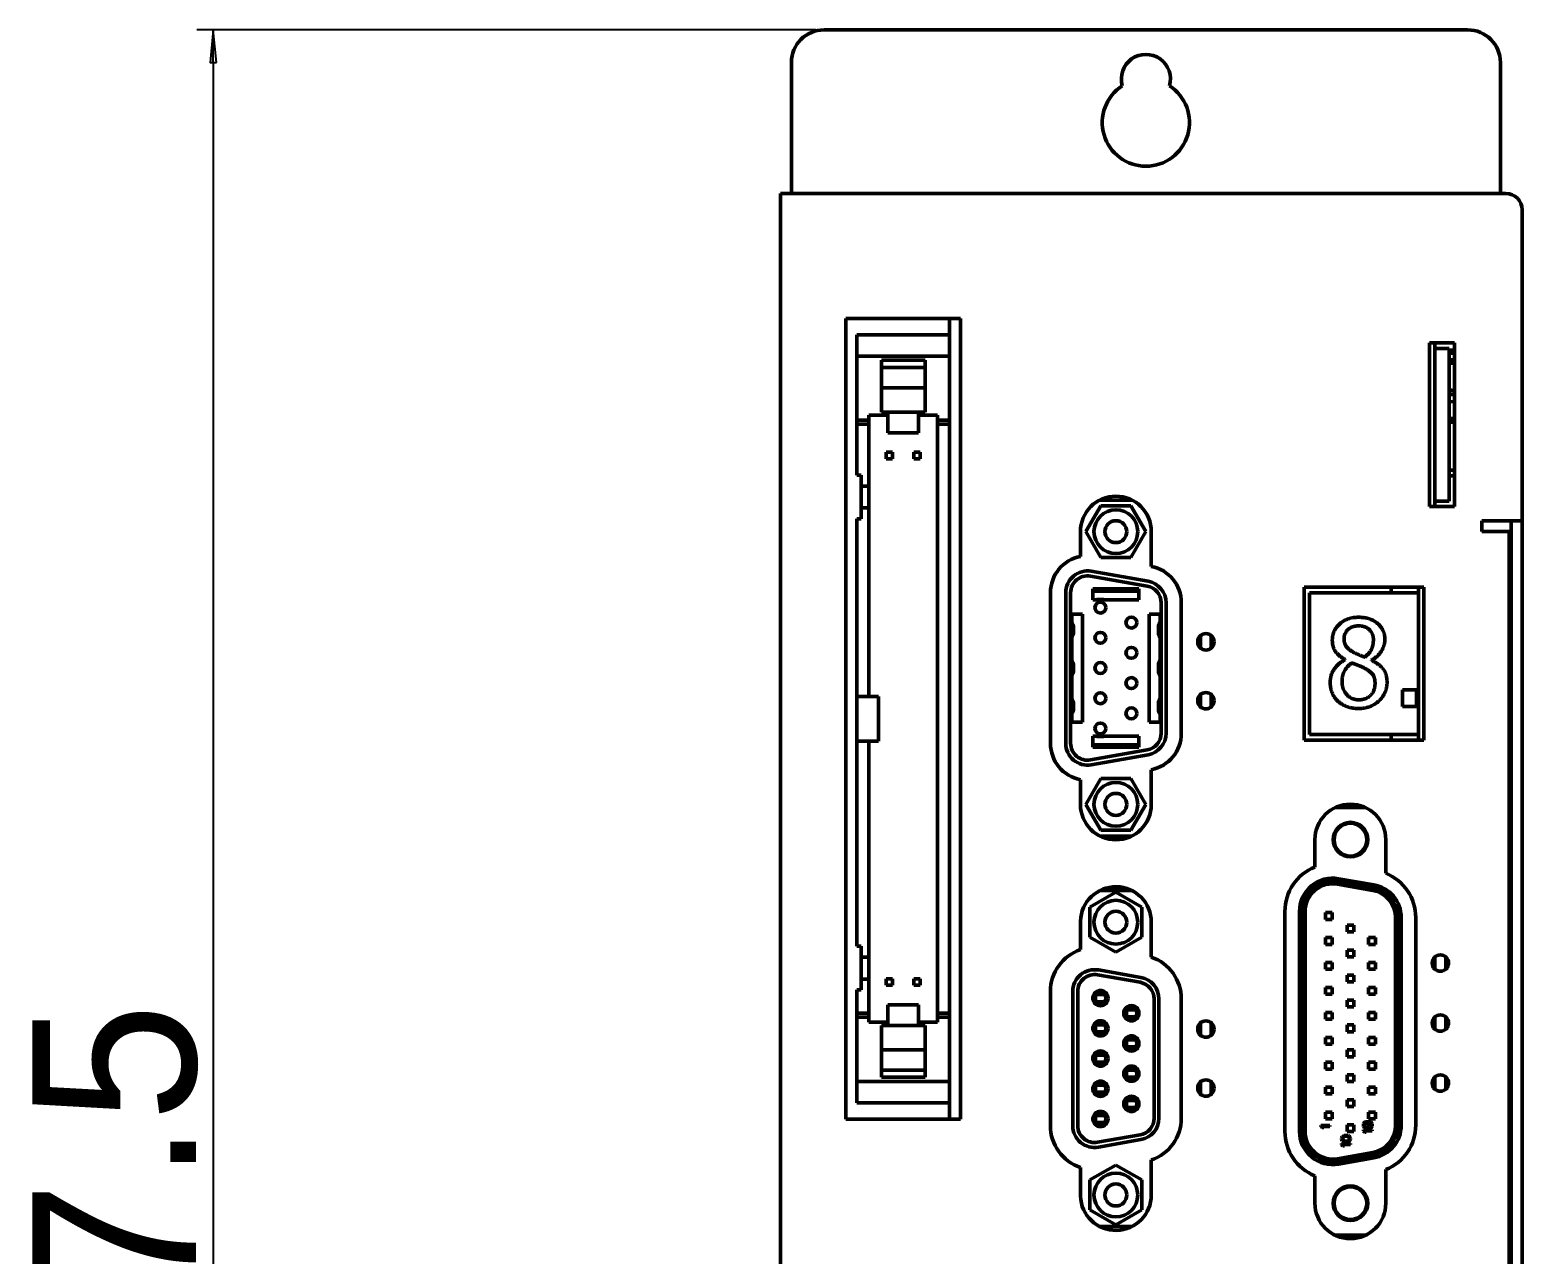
# Model space of a CAD drawing. Header units: millimetres. Extents: x 2117 to 4352, y 853 to 2102.
# Drawn here: x 2502.4 to 2639.3, y 1595.8 to 1708 of the extents above; entities that cross this region are included whole.
import ezdxf

# ---------------------------------------------------------------- set-up
doc = ezdxf.new("R2010")
doc.units = ezdxf.units.MM
doc.header["$LTSCALE"] = 1.8
doc.layers.add('외형선(ISO)', color=7, linetype='Continuous', lineweight=50)
doc.layers.add('치수(ISO)', color=7, linetype='Continuous', lineweight=25)
doc.styles.add('레이블 문자 (JIS)', font='')
doc.styles.get('레이블 문자 (JIS)').set_extended_font_data('Gulim')
doc.dimstyles.new('복사 대상기본값 (JIS)', dxfattribs={"dimscale": 1.5, "dimtxt": 3, "dimasz": 2, "dimexe": 1, "dimexo": 0.5, "dimgap": 0.8, "dimtad": 1, "dimdsep": 46, "dimtxsty": '레이블 문자 (JIS)', "dimblk": 'Filled-1', "dimcen": 0.09, "dimdle": 10, "dimclrd": 256, "dimclre": 256, "dimclrt": 256, "dimazin": 2, "dimtfac": 0.666667, "dimtmove": 0, "dimatfit": 3, "dimldrblk": 'OPEN', "dimfxl": 1, "dimtolj": 1, "dimtzin": 0, "dimlwd": -1, "dimlwe": -1, "dimarcsym": 0})

# ---------------------------------------------------------------- blocks, each defined once
blk = doc.blocks.new('Filled-1')
at = {"color": 0}
for p, q in [((0, 0), (-1, 0.1)), ((-1, 0.1), (-1, -0.1)), ((-1, 0), (0, 0)), ((-1, -0.1), (0, 0))]:
    blk.add_line(p, q, dxfattribs=at)
at = {"color": 0, "flags": 128}
blk.add_lwpolyline([(-1, -0.1), (0, 0), (-1, 0.1), (-1, -0.1)], dxfattribs=at)
at = {"color": 0}
blk.add_solid([(-1, -0.1), (0, 0), (-1, 0.1), (-1, -0.1)], dxfattribs=at)
blk = doc.blocks.new('*D608')
at = {"layer": 'Defpoints', "color": 0}
for p in [(2575.26, 1708.04), (2519.26, 1480.54), (2575.26, 1480.54)]:
    blk.add_point(p, dxfattribs=at)
at = {"layer": '치수(ISO)'}
for p, q in [((2574.51, 1708.04), (2517.76, 1708.04)), ((2519.26, 1705.04), (2519.26, 1483.54)), ((2574.51, 1480.54), (2517.76, 1480.54))]:
    blk.add_line(p, q, dxfattribs=at)
at = {"layer": '치수(ISO)', "linetype": 'ByBlock', "xscale": 3, "yscale": 3, "zscale": 3}
for p, rotation in [((2519.26, 1708.04), 90), ((2519.26, 1480.54), 270)]:
    blk.add_blockref('Filled-1', p, dxfattribs=dict(at, rotation=rotation))
at = {"layer": '치수(ISO)', "insert": (2502.66, 1594.29), "char_height": 15, "attachment_point": 2, "rotation": 90, "style": '레이블 문자 (JIS)'}
blk.add_mtext('\\A1;227.5', dxfattribs=at)
blk = doc.blocks.new('_Open')
at = {"color": 0, "linetype": 'ByBlock', "lineweight": -2}
for p, q in [((-1, 0.167), (0, 0)), ((-1, -0.167), (0, 0)), ((0, 0), (-1, 0))]:
    blk.add_line(p, q, dxfattribs=at)

msp = doc.modelspace()

# ---------------------------------------------------------------- linework, layer by layer
at = {"layer": '외형선(ISO)'}
for p, q in [((2634.263, 1708.043), (2575.263, 1708.043)), ((2572.263, 1705.043), (2572.263, 1694.043)), ((2637.263, 1705.043), (2637.263, 1694.043)), ((2572.263, 1694.043), (2572.263, 1693.043)), ((2637.263, 1694.043), (2637.263, 1693.043)), ((2571.263, 1495.543), (2571.263, 1693.043)), ((2573.263, 1693.043), (2571.263, 1693.043)), ((2573.263, 1693.043), (2637.763, 1693.043)), ((2639.263, 1691.543), (2639.263, 1663.043)), ((2577.263, 1681.593), (2587.763, 1681.593)), ((2577.263, 1608.193), (2577.263, 1681.593)), ((2586.763, 1680.093), (2586.763, 1681.593)), ((2587.763, 1681.593), (2587.763, 1608.193)), ((2586.763, 1680.093), (2578.263, 1680.093)), ((2578.263, 1680.093), (2578.263, 1678.137)), ((2586.763, 1678.137), (2586.763, 1680.093)), ((2630.763, 1679.343), (2633.063, 1679.343)), ((2630.763, 1664.343), (2630.763, 1679.343)), ((2631.263, 1664.343), (2631.263, 1679.343)), ((2631.263, 1678.843), (2632.563, 1678.843)), ((2631.263, 1664.843), (2631.263, 1678.843)), ((2632.563, 1678.843), (2632.563, 1664.843)), ((2633.063, 1679.343), (2633.063, 1664.343)), ((2586.763, 1678.137), (2578.263, 1678.137)), ((2578.263, 1678.137), (2578.263, 1672.258)), ((2580.513, 1677.754), (2580.513, 1677.103)), ((2580.513, 1677.754), (2584.513, 1677.754)), ((2584.513, 1677.103), (2584.513, 1677.754)), ((2586.763, 1672.258), (2586.763, 1678.137)), ((2632.563, 1678.693), (2632.913, 1678.693)), ((2632.563, 1678.393), (2632.913, 1678.393)), ((2632.913, 1677.793), (2632.563, 1677.793)), ((2632.913, 1677.493), (2632.563, 1677.493)), ((2584.513, 1677.103), (2580.513, 1677.103)), ((2580.513, 1677.103), (2580.513, 1675.228)), ((2584.513, 1675.228), (2584.513, 1677.103)), ((2584.513, 1675.228), (2580.513, 1675.228)), ((2580.513, 1675.228), (2580.513, 1673.003)), ((2584.513, 1673.003), (2584.513, 1675.228)), ((2632.563, 1675.05), (2633.038, 1674.978)), ((2633.063, 1674.968), (2632.563, 1674.968)), ((2633.063, 1674.618), (2632.563, 1674.618)), ((2633.018, 1673.986), (2632.563, 1673.936)), ((2579.363, 1672.258), (2578.263, 1672.258)), ((2578.263, 1672.258), (2578.263, 1671.894)), ((2579.363, 1672.708), (2581.113, 1672.708)), ((2579.363, 1672.258), (2579.363, 1672.708)), ((2579.363, 1671.894), (2579.363, 1672.258)), ((2581.113, 1673.003), (2580.513, 1673.003)), ((2581.113, 1673.003), (2581.113, 1671.103)), ((2581.113, 1673.003), (2583.913, 1673.003)), ((2584.513, 1673.003), (2583.913, 1673.003)), ((2583.913, 1671.103), (2583.913, 1673.003)), ((2583.913, 1672.708), (2585.663, 1672.708)), ((2585.663, 1672.708), (2585.663, 1672.258)), ((2585.663, 1672.258), (2585.663, 1671.894)), ((2586.763, 1672.258), (2585.663, 1672.258)), ((2586.763, 1671.894), (2586.763, 1672.258)), ((2633.063, 1672.428), (2632.563, 1672.428)), ((2633.063, 1672.078), (2632.563, 1672.078)), ((2579.363, 1671.894), (2578.263, 1671.894)), ((2578.263, 1671.894), (2578.263, 1667.213)), ((2579.363, 1666.213), (2579.363, 1671.894)), ((2583.913, 1671.103), (2581.113, 1671.103)), ((2585.663, 1671.894), (2585.663, 1617.893)), ((2586.763, 1671.894), (2585.663, 1671.894)), ((2586.763, 1617.893), (2586.763, 1671.894)), ((2580.943, 1668.723), (2580.943, 1669.323)), ((2580.943, 1669.323), (2581.543, 1669.323)), ((2581.543, 1669.323), (2581.543, 1668.723)), ((2583.483, 1668.723), (2583.483, 1669.323)), ((2583.483, 1669.323), (2584.083, 1669.323)), ((2584.083, 1669.323), (2584.083, 1668.723)), ((2581.543, 1668.723), (2580.943, 1668.723)), ((2584.083, 1668.723), (2583.483, 1668.723)), ((2578.263, 1667.213), (2578.663, 1667.213)), ((2578.663, 1667.213), (2578.663, 1666.213)), ((2633.063, 1667.673), (2632.563, 1667.673)), ((2633.063, 1667.173), (2632.563, 1667.173)), ((2578.663, 1666.213), (2578.663, 1664.213)), ((2578.663, 1666.213), (2579.363, 1666.213)), ((2579.363, 1664.213), (2579.363, 1666.213)), ((2578.663, 1664.213), (2578.663, 1663.213)), ((2579.363, 1664.213), (2578.663, 1664.213)), ((2579.363, 1646.943), (2579.363, 1664.213)), ((2599.27, 1662.043), (2600.642, 1664.418)), ((2600.546, 1664.943), (2603.48, 1664.943)), ((2600.642, 1664.418), (2603.384, 1664.418)), ((2603.384, 1664.418), (2604.755, 1662.043)), ((2633.063, 1664.343), (2630.763, 1664.343)), ((2632.563, 1664.843), (2631.263, 1664.843)), ((2578.663, 1663.213), (2578.263, 1663.213)), ((2578.263, 1663.213), (2578.263, 1646.943)), ((2635.563, 1662.043), (2635.563, 1663.043)), ((2635.563, 1663.043), (2639.263, 1663.043)), ((2638.263, 1663.043), (2638.263, 1525.543)), ((2639.263, 1525.543), (2639.263, 1663.043)), ((2598.763, 1659.781), (2598.763, 1662.043)), ((2600.642, 1659.668), (2599.27, 1662.043)), ((2604.755, 1662.043), (2603.384, 1659.668)), ((2605.263, 1662.043), (2605.263, 1658.864)), ((2636.063, 1662.043), (2635.563, 1662.043)), ((2638.063, 1662.043), (2636.063, 1662.043)), ((2638.063, 1662.043), (2638.063, 1526.543)), ((2603.384, 1659.668), (2600.642, 1659.668)), ((2599.76, 1658.413), (2604.96, 1657.496)), ((2604.882, 1657.053), (2599.682, 1657.97)), ((2619.263, 1656.943), (2630.263, 1656.943)), ((2619.263, 1642.943), (2619.263, 1656.943)), ((2627.263, 1656.943), (2627.263, 1656.443)), ((2629.763, 1656.443), (2629.763, 1656.943)), ((2630.263, 1656.943), (2630.263, 1642.943)), ((2596.013, 1642.643), (2596.013, 1656.443)), ((2597.413, 1642.643), (2597.413, 1656.443)), ((2597.863, 1656.443), (2597.863, 1642.643)), ((2599.913, 1655.793), (2599.913, 1656.793)), ((2599.913, 1656.793), (2604.113, 1656.793)), ((2604.113, 1656.593), (2599.913, 1656.593)), ((2604.113, 1655.793), (2599.913, 1655.793)), ((2600.273, 1655.833), (2600.273, 1655.793)), ((2600.913, 1655.833), (2600.273, 1655.833)), ((2600.913, 1655.793), (2600.913, 1655.833)), ((2604.113, 1656.793), (2604.113, 1655.793)), ((2629.763, 1656.443), (2619.763, 1656.443)), ((2619.763, 1656.443), (2619.763, 1643.443)), ((2629.763, 1643.443), (2629.763, 1656.443)), ((2597.963, 1653.726), (2597.963, 1654.493)), ((2597.963, 1654.493), (2598.963, 1654.493)), ((2598.963, 1654.493), (2598.963, 1644.593)), ((2605.063, 1654.493), (2605.063, 1644.593)), ((2606.063, 1654.493), (2605.063, 1654.493)), ((2606.063, 1653.726), (2606.063, 1654.493)), ((2606.163, 1643.56), (2606.163, 1655.526)), ((2606.613, 1655.526), (2606.613, 1643.56)), ((2608.013, 1655.526), (2608.013, 1643.56)), ((2598.113, 1653.39), (2598.113, 1652.696)), ((2605.913, 1652.696), (2605.913, 1653.39)), ((2597.963, 1650.226), (2597.963, 1652.361)), ((2606.063, 1650.226), (2606.063, 1652.361)), ((2609.763, 1651.384), (2609.763, 1652.502)), ((2609.763, 1652.502), (2609.763, 1651.384)), ((2610.763, 1651.384), (2610.763, 1652.502)), ((2611.007, 1652.038), (2610.763, 1652.038)), ((2623.018, 1650.287), (2623.018, 1650.319)), ((2625.456, 1650.274), (2625.456, 1650.241)), ((2597.963, 1646.726), (2597.963, 1648.861)), ((2598.113, 1649.89), (2598.113, 1649.196)), ((2605.913, 1649.196), (2605.913, 1649.89)), ((2606.063, 1646.726), (2606.063, 1648.861)), ((2628.289, 1647.544), (2629.572, 1647.544)), ((2628.289, 1646.014), (2628.289, 1647.544)), ((2629.572, 1647.544), (2629.572, 1646.014)), ((2578.263, 1642.843), (2578.263, 1646.943)), ((2578.263, 1646.943), (2579.363, 1646.943)), ((2580.263, 1646.943), (2579.363, 1646.943)), ((2580.263, 1642.843), (2580.263, 1646.943)), ((2598.113, 1646.39), (2598.113, 1645.696)), ((2605.913, 1645.696), (2605.913, 1646.39)), ((2609.763, 1645.984), (2609.763, 1647.102)), ((2609.763, 1647.102), (2609.763, 1645.984)), ((2610.763, 1645.984), (2610.763, 1647.102)), ((2610.817, 1647.048), (2610.763, 1647.048)), ((2611.012, 1646.498), (2610.763, 1646.498)), ((2629.572, 1646.014), (2628.289, 1646.014)), ((2597.963, 1644.593), (2597.963, 1645.361)), ((2606.063, 1644.593), (2606.063, 1645.361)), ((2598.963, 1644.593), (2597.963, 1644.593)), ((2599.913, 1643.293), (2599.913, 1642.293)), ((2604.113, 1643.293), (2599.913, 1643.293)), ((2600.273, 1643.293), (2600.273, 1643.253)), ((2600.273, 1643.253), (2600.913, 1643.253)), ((2600.913, 1643.253), (2600.913, 1643.293)), ((2604.113, 1642.293), (2604.113, 1643.293)), ((2605.063, 1644.593), (2606.063, 1644.593)), ((2619.763, 1643.443), (2629.763, 1643.443)), ((2627.263, 1643.443), (2627.263, 1642.943)), ((2629.763, 1642.943), (2629.763, 1643.443)), ((2579.363, 1642.843), (2578.263, 1642.843)), ((2578.263, 1642.843), (2578.263, 1624.033)), ((2579.363, 1623.033), (2579.363, 1642.843)), ((2579.363, 1642.843), (2580.263, 1642.843)), ((2599.682, 1641.117), (2604.882, 1642.034)), ((2604.113, 1642.493), (2599.913, 1642.493)), ((2599.913, 1642.293), (2604.113, 1642.293)), ((2630.263, 1642.943), (2619.263, 1642.943)), ((2604.96, 1641.591), (2599.76, 1640.674)), ((2598.763, 1637.043), (2598.763, 1639.306)), ((2599.27, 1637.043), (2600.642, 1639.418)), ((2600.642, 1639.418), (2603.384, 1639.418)), ((2603.384, 1639.418), (2604.755, 1637.043)), ((2605.263, 1640.223), (2605.263, 1637.043)), ((2600.642, 1634.668), (2599.27, 1637.043)), ((2604.755, 1637.043), (2603.384, 1634.668)), ((2622.116, 1636.743), (2624.913, 1636.743)), ((2600.546, 1634.143), (2603.48, 1634.143)), ((2603.384, 1634.668), (2600.642, 1634.668)), ((2620.264, 1631.302), (2620.264, 1633.81)), ((2626.764, 1633.81), (2626.764, 1630.731)), ((2625.566, 1629.164), (2622.34, 1629.732)), ((2625.601, 1629.364), (2622.375, 1629.933)), ((2625.654, 1629.664), (2622.428, 1630.233)), ((2599.638, 1627.615), (2602.013, 1628.986)), ((2600.546, 1629.143), (2603.48, 1629.143)), ((2602.013, 1628.986), (2604.388, 1627.615)), ((2599.638, 1624.872), (2599.638, 1627.615)), ((2604.388, 1627.615), (2604.388, 1624.872)), ((2617.512, 1607.063), (2617.512, 1627.231)), ((2618.851, 1627.231), (2618.851, 1607.063)), ((2619.155, 1627.231), (2619.155, 1607.063)), ((2619.359, 1627.231), (2619.359, 1607.063)), ((2621.223, 1627.119), (2621.843, 1627.119)), ((2621.223, 1626.499), (2621.223, 1627.119)), ((2621.843, 1627.119), (2621.843, 1626.499)), ((2598.764, 1623.73), (2598.764, 1626.345)), ((2605.263, 1626.243), (2605.263, 1623.041)), ((2621.843, 1626.499), (2621.223, 1626.499)), ((2623.204, 1625.966), (2623.824, 1625.966)), ((2623.204, 1625.346), (2623.204, 1625.966)), ((2623.824, 1625.966), (2623.824, 1625.346)), ((2627.664, 1607.632), (2627.664, 1626.662)), ((2627.868, 1607.632), (2627.868, 1626.662)), ((2628.172, 1607.632), (2628.172, 1626.662)), ((2629.512, 1626.662), (2629.512, 1607.632)), ((2602.013, 1623.501), (2599.638, 1624.872)), ((2604.388, 1624.872), (2602.013, 1623.501)), ((2621.223, 1624.833), (2621.843, 1624.833)), ((2621.223, 1624.213), (2621.223, 1624.833)), ((2621.843, 1624.213), (2621.223, 1624.213)), ((2621.843, 1624.833), (2621.843, 1624.213)), ((2623.824, 1625.346), (2623.204, 1625.346)), ((2625.186, 1624.831), (2625.806, 1624.831)), ((2625.186, 1624.211), (2625.186, 1624.831)), ((2625.806, 1624.211), (2625.186, 1624.211)), ((2625.806, 1624.831), (2625.806, 1624.211)), ((2578.263, 1624.033), (2578.663, 1624.033)), ((2578.663, 1624.033), (2578.663, 1623.033)), ((2578.663, 1623.033), (2579.363, 1623.033)), ((2578.663, 1623.033), (2578.663, 1621.033)), ((2579.363, 1621.033), (2579.363, 1623.033)), ((2623.204, 1623.68), (2623.824, 1623.68)), ((2623.204, 1623.06), (2623.204, 1623.68)), ((2623.824, 1623.06), (2623.204, 1623.06)), ((2623.824, 1623.68), (2623.824, 1623.06)), ((2631.263, 1621.934), (2631.263, 1623.052)), ((2631.263, 1623.052), (2631.263, 1621.934)), ((2632.263, 1623.052), (2632.263, 1621.934)), ((2604.232, 1620.732), (2600.332, 1621.42)), ((2604.232, 1620.732), (2600.332, 1621.42)), ((2600.41, 1621.863), (2604.31, 1621.175)), ((2621.223, 1622.547), (2621.843, 1622.547)), ((2621.223, 1621.927), (2621.223, 1622.547)), ((2621.843, 1621.927), (2621.223, 1621.927)), ((2621.843, 1622.547), (2621.843, 1621.927)), ((2623.204, 1621.394), (2623.824, 1621.394)), ((2623.204, 1620.774), (2623.204, 1621.394)), ((2623.824, 1621.394), (2623.824, 1620.774)), ((2625.186, 1622.545), (2625.806, 1622.545)), ((2625.186, 1621.925), (2625.186, 1622.545)), ((2625.806, 1621.925), (2625.186, 1621.925)), ((2625.806, 1622.545), (2625.806, 1621.925)), ((2632.263, 1622.547), (2632.511, 1622.547)), ((2632.263, 1622.545), (2632.511, 1622.545)), ((2578.663, 1620.033), (2578.263, 1620.033)), ((2578.263, 1620.033), (2578.263, 1617.893)), ((2579.363, 1621.033), (2578.663, 1621.033)), ((2578.663, 1621.033), (2578.663, 1620.033)), ((2579.363, 1617.893), (2579.363, 1621.033)), ((2580.943, 1620.463), (2580.943, 1621.063)), ((2580.943, 1621.063), (2581.543, 1621.063)), ((2581.543, 1620.463), (2580.943, 1620.463)), ((2581.543, 1621.063), (2581.543, 1620.463)), ((2583.483, 1620.463), (2583.483, 1621.063)), ((2583.483, 1621.063), (2584.083, 1621.063)), ((2584.083, 1620.463), (2583.483, 1620.463)), ((2584.083, 1621.063), (2584.083, 1620.463)), ((2621.223, 1620.261), (2621.843, 1620.261)), ((2621.223, 1619.641), (2621.223, 1620.261)), ((2621.843, 1620.261), (2621.843, 1619.641)), ((2623.824, 1620.774), (2623.204, 1620.774)), ((2625.186, 1620.259), (2625.806, 1620.259)), ((2625.186, 1619.639), (2625.186, 1620.259)), ((2625.806, 1620.259), (2625.806, 1619.639)), ((2583.913, 1618.683), (2581.113, 1618.683)), ((2581.113, 1618.683), (2581.113, 1616.783)), ((2583.913, 1616.783), (2583.913, 1618.683)), ((2596.013, 1607.593), (2596.013, 1619.893)), ((2598.063, 1607.593), (2598.063, 1619.893)), ((2598.513, 1619.893), (2598.513, 1607.593)), ((2598.513, 1619.893), (2598.513, 1607.593)), ((2600.138, 1619.076), (2600.138, 1619.491)), ((2600.213, 1619.608), (2600.973, 1619.608)), ((2600.973, 1618.958), (2600.213, 1618.958)), ((2605.513, 1608.281), (2605.513, 1619.206)), ((2605.513, 1608.281), (2605.513, 1619.206)), ((2605.963, 1619.206), (2605.963, 1608.281)), ((2608.013, 1619.206), (2608.013, 1608.281)), ((2621.843, 1619.641), (2621.223, 1619.641)), ((2623.204, 1619.108), (2623.824, 1619.108)), ((2623.204, 1618.488), (2623.204, 1619.108)), ((2623.824, 1619.108), (2623.824, 1618.488)), ((2625.806, 1619.639), (2625.186, 1619.639)), ((2579.363, 1617.893), (2578.263, 1617.893)), ((2578.263, 1617.893), (2578.263, 1617.529)), ((2578.263, 1617.529), (2579.363, 1617.529)), ((2578.263, 1617.529), (2578.263, 1611.649)), ((2579.363, 1617.529), (2579.363, 1617.893)), ((2579.363, 1617.078), (2579.363, 1617.529)), ((2585.663, 1617.893), (2585.663, 1617.529)), ((2586.763, 1617.893), (2585.663, 1617.893)), ((2585.663, 1617.529), (2586.763, 1617.529)), ((2585.663, 1617.529), (2585.663, 1617.078)), ((2586.763, 1617.529), (2586.763, 1617.893)), ((2586.763, 1611.649), (2586.763, 1617.529)), ((2602.978, 1617.691), (2602.978, 1618.106)), ((2603.053, 1618.223), (2603.228, 1618.223)), ((2603.053, 1617.573), (2603.228, 1617.573)), ((2603.228, 1618.223), (2603.813, 1618.223)), ((2603.228, 1618.223), (2603.813, 1618.223)), ((2603.228, 1617.573), (2603.813, 1617.573)), ((2603.813, 1617.573), (2603.228, 1617.573)), ((2621.223, 1617.975), (2621.843, 1617.975)), ((2621.223, 1617.355), (2621.223, 1617.975)), ((2621.843, 1617.355), (2621.223, 1617.355)), ((2621.843, 1617.975), (2621.843, 1617.355)), ((2623.824, 1618.488), (2623.204, 1618.488)), ((2625.186, 1617.973), (2625.806, 1617.973)), ((2625.186, 1617.353), (2625.186, 1617.973)), ((2625.806, 1617.353), (2625.186, 1617.353)), ((2625.806, 1617.973), (2625.806, 1617.353)), ((2631.263, 1616.434), (2631.263, 1617.552)), ((2631.263, 1617.552), (2631.263, 1616.434)), ((2632.263, 1617.552), (2632.263, 1616.434)), ((2632.263, 1617.353), (2632.421, 1617.353)), ((2581.113, 1617.078), (2579.363, 1617.078)), ((2580.513, 1614.558), (2580.513, 1616.783)), ((2581.113, 1616.783), (2580.513, 1616.783)), ((2581.113, 1616.783), (2583.913, 1616.783)), ((2585.663, 1617.078), (2583.913, 1617.078)), ((2584.513, 1616.783), (2583.913, 1616.783)), ((2584.513, 1616.783), (2584.513, 1614.558)), ((2600.138, 1616.306), (2600.138, 1616.721)), ((2600.213, 1616.838), (2600.973, 1616.838)), ((2600.973, 1616.188), (2600.213, 1616.188)), ((2609.763, 1615.884), (2609.763, 1617.002)), ((2609.763, 1617.002), (2609.763, 1615.884)), ((2610.763, 1615.884), (2610.763, 1617.002)), ((2610.763, 1616.838), (2610.9, 1616.838)), ((2610.763, 1616.188), (2610.968, 1616.188)), ((2623.204, 1616.822), (2623.824, 1616.822)), ((2623.204, 1616.202), (2623.204, 1616.822)), ((2623.824, 1616.202), (2623.204, 1616.202)), ((2623.824, 1616.822), (2623.824, 1616.202)), ((2632.263, 1616.822), (2632.493, 1616.822)), ((2580.513, 1612.683), (2580.513, 1614.558)), ((2584.513, 1614.558), (2580.513, 1614.558)), ((2584.513, 1614.558), (2584.513, 1612.683)), ((2602.978, 1614.921), (2602.978, 1615.336)), ((2603.053, 1615.453), (2603.228, 1615.453)), ((2603.053, 1614.803), (2603.228, 1614.803)), ((2603.228, 1615.453), (2603.813, 1615.453)), ((2603.228, 1615.453), (2603.813, 1615.453)), ((2603.228, 1614.803), (2603.813, 1614.803)), ((2603.813, 1614.803), (2603.228, 1614.803)), ((2621.223, 1615.689), (2621.843, 1615.689)), ((2621.223, 1615.069), (2621.223, 1615.689)), ((2621.843, 1615.069), (2621.223, 1615.069)), ((2621.843, 1615.689), (2621.843, 1615.069)), ((2623.204, 1614.536), (2623.824, 1614.536)), ((2623.204, 1613.916), (2623.204, 1614.536)), ((2623.824, 1614.536), (2623.824, 1613.916)), ((2625.186, 1615.687), (2625.806, 1615.687)), ((2625.186, 1615.067), (2625.186, 1615.687)), ((2625.806, 1615.067), (2625.186, 1615.067)), ((2625.806, 1615.687), (2625.806, 1615.067)), ((2600.138, 1613.536), (2600.138, 1613.951)), ((2600.213, 1614.068), (2600.973, 1614.068)), ((2600.973, 1613.418), (2600.213, 1613.418)), ((2621.223, 1613.403), (2621.843, 1613.403)), ((2621.223, 1612.783), (2621.223, 1613.403)), ((2621.843, 1613.403), (2621.843, 1612.783)), ((2623.824, 1613.916), (2623.204, 1613.916)), ((2625.186, 1613.401), (2625.806, 1613.401)), ((2625.186, 1612.781), (2625.186, 1613.401)), ((2625.806, 1613.401), (2625.806, 1612.781)), ((2584.513, 1612.683), (2580.513, 1612.683)), ((2580.513, 1612.033), (2580.513, 1612.683)), ((2584.513, 1612.033), (2580.513, 1612.033)), ((2584.513, 1612.683), (2584.513, 1612.033)), ((2602.978, 1612.151), (2602.978, 1612.566)), ((2603.053, 1612.683), (2603.228, 1612.683)), ((2603.053, 1612.033), (2603.228, 1612.033)), ((2603.228, 1612.683), (2603.813, 1612.683)), ((2603.813, 1612.683), (2603.228, 1612.683)), ((2603.228, 1612.033), (2603.813, 1612.033)), ((2603.228, 1612.033), (2603.813, 1612.033)), ((2621.843, 1612.783), (2621.223, 1612.783)), ((2623.204, 1612.25), (2623.824, 1612.25)), ((2623.204, 1611.63), (2623.204, 1612.25)), ((2623.824, 1612.25), (2623.824, 1611.63)), ((2625.806, 1612.781), (2625.186, 1612.781)), ((2631.263, 1610.934), (2631.263, 1612.052)), ((2631.263, 1612.052), (2631.263, 1610.934)), ((2632.263, 1612.052), (2632.263, 1610.934)), ((2586.763, 1611.649), (2578.263, 1611.649)), ((2578.263, 1611.649), (2578.263, 1609.693)), ((2586.763, 1609.693), (2586.763, 1611.649)), ((2600.138, 1610.766), (2600.138, 1611.181)), ((2600.973, 1611.298), (2600.213, 1611.298)), ((2600.213, 1610.648), (2600.973, 1610.648)), ((2609.763, 1610.484), (2609.763, 1611.602)), ((2609.763, 1611.602), (2609.763, 1610.484)), ((2610.763, 1610.484), (2610.763, 1611.602)), ((2610.763, 1611.298), (2610.968, 1611.298)), ((2610.763, 1610.648), (2610.9, 1610.648)), ((2621.223, 1611.117), (2621.843, 1611.117)), ((2621.223, 1610.497), (2621.223, 1611.117)), ((2621.843, 1610.497), (2621.223, 1610.497)), ((2621.843, 1611.117), (2621.843, 1610.497)), ((2623.824, 1611.63), (2623.204, 1611.63)), ((2625.186, 1611.115), (2625.806, 1611.115)), ((2625.186, 1610.495), (2625.186, 1611.115)), ((2625.806, 1610.495), (2625.186, 1610.495)), ((2625.806, 1611.115), (2625.806, 1610.495)), ((2632.263, 1611.63), (2632.5, 1611.63)), ((2632.263, 1611.117), (2632.412, 1611.117)), ((2632.263, 1611.115), (2632.41, 1611.115)), ((2586.763, 1609.693), (2578.263, 1609.693)), ((2586.763, 1608.193), (2586.763, 1609.693)), ((2602.978, 1609.381), (2602.978, 1609.796)), ((2603.053, 1609.913), (2603.228, 1609.913)), ((2603.053, 1609.263), (2603.228, 1609.263)), ((2603.228, 1609.913), (2603.813, 1609.913)), ((2603.813, 1609.913), (2603.228, 1609.913)), ((2603.228, 1609.263), (2603.813, 1609.263)), ((2603.228, 1609.263), (2603.813, 1609.263)), ((2623.204, 1609.964), (2623.824, 1609.964)), ((2623.204, 1609.344), (2623.204, 1609.964)), ((2623.824, 1609.344), (2623.204, 1609.344)), ((2623.824, 1609.964), (2623.824, 1609.344)), ((2587.763, 1608.193), (2577.263, 1608.193)), ((2600.138, 1607.996), (2600.138, 1608.411)), ((2600.973, 1608.528), (2600.213, 1608.528)), ((2600.213, 1607.878), (2600.973, 1607.878)), ((2621.223, 1608.831), (2621.843, 1608.831)), ((2621.223, 1608.211), (2621.223, 1608.831)), ((2621.843, 1608.211), (2621.223, 1608.211)), ((2621.843, 1608.831), (2621.843, 1608.211)), ((2623.204, 1607.678), (2623.824, 1607.678)), ((2623.204, 1607.058), (2623.204, 1607.678)), ((2623.824, 1607.678), (2623.824, 1607.058)), ((2624.722, 1607.771), (2624.704, 1607.686)), ((2624.704, 1607.686), (2624.704, 1607.602)), ((2624.773, 1607.855), (2624.722, 1607.771)), ((2624.842, 1607.906), (2624.773, 1607.855)), ((2624.791, 1607.703), (2624.808, 1607.754)), ((2624.791, 1607.585), (2624.791, 1607.703)), ((2624.808, 1607.754), (2624.842, 1607.804)), ((2624.929, 1607.939), (2624.842, 1607.906)), ((2624.842, 1607.804), (2624.894, 1607.838)), ((2624.894, 1607.838), (2624.946, 1607.855)), ((2625.049, 1607.956), (2624.929, 1607.939)), ((2624.946, 1607.855), (2624.98, 1607.855)), ((2624.98, 1607.855), (2625.032, 1607.838)), ((2625.032, 1607.838), (2625.084, 1607.804)), ((2625.17, 1607.956), (2625.049, 1607.956)), ((2625.084, 1607.804), (2625.118, 1607.754)), ((2625.118, 1607.754), (2625.135, 1607.703)), ((2625.204, 1607.771), (2625.135, 1607.872)), ((2625.135, 1607.872), (2625.17, 1607.872)), ((2625.135, 1607.703), (2625.135, 1607.585)), ((2625.29, 1607.939), (2625.17, 1607.956)), ((2625.17, 1607.872), (2625.273, 1607.855)), ((2625.186, 1608.829), (2625.806, 1608.829)), ((2625.186, 1608.209), (2625.186, 1608.829)), ((2625.806, 1608.209), (2625.186, 1608.209)), ((2625.222, 1607.686), (2625.204, 1607.771)), ((2625.222, 1607.602), (2625.222, 1607.686)), ((2625.273, 1607.855), (2625.325, 1607.838)), ((2625.377, 1607.906), (2625.29, 1607.939)), ((2625.325, 1607.838), (2625.377, 1607.804)), ((2625.446, 1607.855), (2625.377, 1607.906)), ((2625.377, 1607.804), (2625.411, 1607.754)), ((2625.411, 1607.754), (2625.428, 1607.703)), ((2625.428, 1607.703), (2625.428, 1607.602)), ((2625.497, 1607.771), (2625.446, 1607.855)), ((2625.514, 1607.686), (2625.497, 1607.771)), ((2625.514, 1607.619), (2625.514, 1607.686)), ((2625.806, 1608.829), (2625.806, 1608.209)), ((2600.332, 1606.067), (2604.232, 1606.755)), ((2600.332, 1606.067), (2604.232, 1606.755)), ((2604.31, 1606.311), (2600.41, 1605.624)), ((2621.624, 1607.614), (2620.814, 1607.614)), ((2620.814, 1607.614), (2620.814, 1607.512)), ((2620.814, 1607.512), (2620.935, 1607.411)), ((2620.935, 1607.411), (2621.073, 1607.411)), ((2620.952, 1607.512), (2621.624, 1607.512)), ((2621.073, 1607.411), (2620.952, 1607.512)), ((2621.624, 1607.512), (2621.624, 1607.614)), ((2622.722, 1606.501), (2622.704, 1606.399)), ((2622.704, 1606.399), (2622.722, 1606.298)), ((2622.773, 1606.585), (2622.722, 1606.501)), ((2622.825, 1606.636), (2622.773, 1606.585)), ((2622.791, 1606.399), (2622.808, 1606.484)), ((2622.808, 1606.315), (2622.791, 1606.399)), ((2622.808, 1606.484), (2622.842, 1606.534)), ((2622.842, 1606.264), (2622.808, 1606.315)), ((2622.894, 1606.669), (2622.825, 1606.636)), ((2622.842, 1606.534), (2622.946, 1606.602)), ((2622.946, 1606.686), (2622.894, 1606.669)), ((2623.032, 1606.703), (2622.946, 1606.686)), ((2622.946, 1606.602), (2623.049, 1606.619)), ((2623.187, 1606.703), (2623.032, 1606.703)), ((2623.049, 1606.619), (2623.17, 1606.619)), ((2623.17, 1606.619), (2623.273, 1606.602)), ((2623.273, 1606.686), (2623.187, 1606.703)), ((2623.824, 1607.058), (2623.204, 1607.058)), ((2623.325, 1606.669), (2623.273, 1606.686)), ((2623.273, 1606.602), (2623.377, 1606.534)), ((2623.394, 1606.636), (2623.325, 1606.669)), ((2623.377, 1606.534), (2623.411, 1606.484)), ((2623.411, 1606.315), (2623.377, 1606.264)), ((2623.446, 1606.585), (2623.394, 1606.636)), ((2623.411, 1606.484), (2623.428, 1606.399)), ((2623.428, 1606.399), (2623.411, 1606.315)), ((2623.497, 1606.501), (2623.446, 1606.585)), ((2623.514, 1606.399), (2623.497, 1606.501)), ((2623.497, 1606.298), (2623.514, 1606.399)), ((2624.704, 1607.602), (2624.722, 1607.517)), ((2624.704, 1607.214), (2624.704, 1607.112)), ((2625.514, 1607.214), (2624.704, 1607.214)), ((2624.704, 1607.112), (2624.825, 1607.011)), ((2624.722, 1607.517), (2624.773, 1607.433)), ((2624.773, 1607.433), (2624.842, 1607.382)), ((2624.808, 1607.534), (2624.791, 1607.585)), ((2624.842, 1607.484), (2624.808, 1607.534)), ((2624.825, 1607.011), (2624.963, 1607.011)), ((2624.894, 1607.45), (2624.842, 1607.484)), ((2624.842, 1607.382), (2624.929, 1607.349)), ((2624.963, 1607.011), (2624.842, 1607.112)), ((2624.842, 1607.112), (2625.514, 1607.112)), ((2624.946, 1607.433), (2624.894, 1607.45)), ((2624.929, 1607.349), (2624.997, 1607.349)), ((2624.98, 1607.433), (2624.946, 1607.433)), ((2625.032, 1607.45), (2624.98, 1607.433)), ((2624.997, 1607.349), (2625.084, 1607.382)), ((2625.084, 1607.484), (2625.032, 1607.45)), ((2625.118, 1607.534), (2625.084, 1607.484)), ((2625.084, 1607.382), (2625.153, 1607.433)), ((2625.135, 1607.585), (2625.118, 1607.534)), ((2625.153, 1607.433), (2625.204, 1607.517)), ((2625.204, 1607.517), (2625.222, 1607.602)), ((2625.377, 1607.501), (2625.325, 1607.467)), ((2625.325, 1607.467), (2625.325, 1607.382)), ((2625.325, 1607.382), (2625.377, 1607.399)), ((2625.411, 1607.551), (2625.377, 1607.501)), ((2625.377, 1607.399), (2625.446, 1607.45)), ((2625.428, 1607.602), (2625.411, 1607.551)), ((2625.446, 1607.45), (2625.497, 1607.534)), ((2625.497, 1607.534), (2625.514, 1607.619)), ((2625.514, 1607.112), (2625.514, 1607.214)), ((2622.34, 1604.562), (2625.566, 1605.131)), ((2622.704, 1605.961), (2622.704, 1605.859)), ((2623.514, 1605.961), (2622.704, 1605.961)), ((2622.704, 1605.859), (2622.825, 1605.758)), ((2622.722, 1606.298), (2622.773, 1606.214)), ((2622.773, 1606.214), (2622.825, 1606.163)), ((2622.825, 1606.163), (2622.894, 1606.129)), ((2622.825, 1605.758), (2622.963, 1605.758)), ((2622.946, 1606.197), (2622.842, 1606.264)), ((2622.963, 1605.758), (2622.842, 1605.859)), ((2622.842, 1605.859), (2623.514, 1605.859)), ((2622.894, 1606.129), (2622.946, 1606.113)), ((2623.049, 1606.18), (2622.946, 1606.197)), ((2622.946, 1606.113), (2623.032, 1606.096)), ((2623.032, 1606.096), (2623.187, 1606.096)), ((2623.17, 1606.18), (2623.049, 1606.18)), ((2623.273, 1606.197), (2623.17, 1606.18)), ((2623.187, 1606.096), (2623.273, 1606.113)), ((2623.377, 1606.264), (2623.273, 1606.197)), ((2623.273, 1606.113), (2623.325, 1606.129)), ((2623.325, 1606.129), (2623.394, 1606.163)), ((2623.394, 1606.163), (2623.446, 1606.214)), ((2623.446, 1606.214), (2623.497, 1606.298)), ((2623.514, 1605.859), (2623.514, 1605.961)), ((2598.764, 1601.141), (2598.764, 1603.757)), ((2599.638, 1602.615), (2602.013, 1603.986)), ((2602.013, 1603.986), (2604.388, 1602.615)), ((2605.263, 1604.445), (2605.263, 1601.243)), ((2622.375, 1604.362), (2625.601, 1604.931)), ((2622.428, 1604.062), (2625.654, 1604.631)), ((2599.638, 1599.872), (2599.638, 1602.615)), ((2604.388, 1602.615), (2604.388, 1599.872)), ((2620.264, 1600.485), (2620.264, 1602.992)), ((2626.764, 1603.563), (2626.764, 1600.485)), ((2602.013, 1598.501), (2599.638, 1599.872)), ((2604.388, 1599.872), (2602.013, 1598.501)), ((2603.48, 1598.343), (2600.546, 1598.343)), ((2622.116, 1597.551), (2624.913, 1597.551))]:
    msp.add_line(p, q, dxfattribs=at)
for centre, radius in [((2602.013, 1662.043), 2.006), ((2602.013, 1662.043), 1.006), ((2600.593, 1655.083), 0.5), ((2603.433, 1653.705), 0.5), ((2600.593, 1652.313), 0.5), ((2610.263, 1651.943), 0.75), ((2603.433, 1650.935), 0.5), ((2600.593, 1649.543), 0.5), ((2603.433, 1648.165), 0.5), ((2600.593, 1646.773), 0.5), ((2610.263, 1646.543), 0.75), ((2603.433, 1645.388), 0.5), ((2600.593, 1644.003), 0.5), ((2602.013, 1637.043), 2.006), ((2602.013, 1637.043), 1.006), ((2623.514, 1633.81), 1.588), ((2623.514, 1633.81), 1.5), ((2602.013, 1626.243), 2.007), ((2602.013, 1626.243), 1.006), ((2631.763, 1622.493), 0.75), ((2600.593, 1619.283), 0.7), ((2600.593, 1619.283), 0.5), ((2603.433, 1617.898), 0.7), ((2603.433, 1617.898), 0.5), ((2631.763, 1616.993), 0.75), ((2600.593, 1616.513), 0.7), ((2600.593, 1616.513), 0.5), ((2610.263, 1616.443), 0.75), ((2603.433, 1615.128), 0.7), ((2603.433, 1615.128), 0.5), ((2600.593, 1613.743), 0.7), ((2600.593, 1613.743), 0.5), ((2603.433, 1612.358), 0.7), ((2603.433, 1612.358), 0.5), ((2610.263, 1611.043), 0.75), ((2631.763, 1611.493), 0.75), ((2600.593, 1610.973), 0.7), ((2600.593, 1610.973), 0.5), ((2603.433, 1609.588), 0.7), ((2603.433, 1609.588), 0.5), ((2600.593, 1608.203), 0.7), ((2600.593, 1608.203), 0.5), ((2602.013, 1601.243), 2.007), ((2602.013, 1601.243), 1.006), ((2623.514, 1600.485), 1.588), ((2623.514, 1600.485), 1.5)]:
    msp.add_circle(centre, radius, dxfattribs=at)
for centre, radius, start, end in [((2575.263, 1705.043), 3, 90, 180), ((2634.263, 1705.043), 3, 0, 90), ((2604.763, 1703.543), 2.25, 343.66518, 196.33482), ((2604.763, 1699.543), 4, 122.66965, 57.33035), ((2637.763, 1691.543), 1.5, 0, 90), ((2632.913, 1678.093), 0.6, 75.52249, 90), ((2632.913, 1678.093), 0.3, 60, 90), ((2632.913, 1678.093), 0.3, 270, 300), ((2632.913, 1678.093), 0.6, 270, 284.47751), ((2632.963, 1674.483), 0.5, 78.46304, 81.38361), ((2632.963, 1674.483), 0.5, 276.27854, 281.53696), ((2602.013, 1662.043), 3.25, 0, 180), ((2599.413, 1656.443), 3.4, 101.02145, 180), ((2599.413, 1656.443), 2, 80, 180), ((2604.613, 1655.526), 3.4, 0, 78.97855), ((2599.413, 1656.443), 1.55, 80, 180), ((2604.613, 1655.526), 1.55, 0, 80), ((2604.613, 1655.526), 2, 0, 80), ((2597.663, 1653.39), 0.45, 0, 63.6122), ((2606.363, 1653.39), 0.45, 116.3878, 180), ((2597.663, 1652.696), 0.45, 296.3878, 0), ((2606.363, 1652.696), 0.45, 180, 243.6122), ((2597.663, 1649.89), 0.45, 0, 63.6122), ((2606.363, 1649.89), 0.45, 116.3878, 180), ((2597.663, 1649.196), 0.45, 296.3878, 0), ((2606.363, 1649.196), 0.45, 180, 243.6122), ((2597.663, 1646.39), 0.45, 0, 63.6122), ((2606.363, 1646.39), 0.45, 116.3878, 180), ((2597.663, 1645.696), 0.45, 296.3878, 0), ((2606.363, 1645.696), 0.45, 180, 243.6122), ((2604.613, 1643.56), 1.55, 280, 0), ((2604.613, 1643.56), 2, 280, 0), ((2604.613, 1643.56), 3.4, 281.02145, 0), ((2599.413, 1642.643), 3.4, 180, 258.97855), ((2599.413, 1642.643), 2, 180, 280), ((2599.413, 1642.643), 1.55, 180, 280), ((2602.013, 1637.043), 3.25, 180, 0), ((2623.514, 1633.81), 3.25, 0, 180), ((2621.899, 1627.231), 4.387, 111.86996, 180), ((2621.899, 1627.231), 3.048, 80, 180), ((2621.899, 1627.231), 2.743, 80, 180), ((2621.899, 1627.231), 2.54, 80, 180), ((2625.124, 1626.662), 3.048, 0, 80), ((2625.124, 1626.662), 4.387, 0, 68.0484), ((2602.013, 1626.243), 3.25, 0, 178.20207), ((2625.124, 1626.662), 2.54, 0, 80), ((2625.124, 1626.662), 2.743, 0, 80), ((2600.063, 1619.893), 4.05, 108.69877, 180), ((2603.963, 1619.206), 4.05, 0, 71.27734), ((2600.063, 1619.893), 2, 80, 180), ((2600.063, 1619.893), 1.55, 80, 180), ((2600.063, 1619.893), 1.55, 80, 180), ((2603.963, 1619.206), 1.55, 0, 80), ((2603.963, 1619.206), 1.55, 0, 80), ((2603.963, 1619.206), 2, 0, 80), ((2603.963, 1608.281), 1.55, 280, 0), ((2603.963, 1608.281), 1.55, 280, 0), ((2603.963, 1608.281), 2, 280, 0), ((2603.963, 1608.281), 4.05, 288.72266, 0), ((2600.063, 1607.593), 4.05, 180, 251.30123), ((2600.063, 1607.593), 2, 180, 280), ((2600.063, 1607.593), 1.55, 180, 280), ((2600.063, 1607.593), 1.55, 180, 280), ((2621.899, 1607.063), 4.387, 180, 248.13004), ((2621.899, 1607.063), 3.048, 180, 280), ((2621.899, 1607.063), 2.743, 180, 280), ((2621.899, 1607.063), 2.54, 180, 280), ((2625.124, 1607.632), 2.54, 280, 0), ((2625.124, 1607.632), 2.743, 280, 0), ((2625.124, 1607.632), 3.048, 280, 0), ((2625.124, 1607.632), 4.387, 291.9516, 0), ((2602.013, 1601.243), 3.25, 181.79793, 0), ((2623.514, 1600.485), 3.25, 180, 0)]:
    msp.add_arc(centre, radius, start, end, dxfattribs=at)
for points in [[(2621.858, 1652.089), (2621.858, 1652.99), (2623.219, 1654.196), (2624.269, 1654.196)], [(2624.269, 1654.196), (2625.358, 1654.196), (2626.675, 1653.055), (2626.675, 1652.16)], [(2624.263, 1653.405), (2623.679, 1653.405), (2622.934, 1652.763), (2622.934, 1652.212)], [(2625.624, 1652.147), (2625.624, 1652.685), (2624.905, 1653.405), (2624.263, 1653.405)], [(2623.018, 1650.319), (2622.428, 1650.663), (2621.858, 1651.48), (2621.858, 1652.089)], [(2622.934, 1652.212), (2622.934, 1651.817), (2623.316, 1651.266), (2623.699, 1651.045)], [(2624.827, 1650.546), (2625.294, 1650.903), (2625.624, 1651.661), (2625.624, 1652.147)], [(2626.675, 1652.16), (2626.675, 1651.622), (2626.046, 1650.572), (2625.456, 1650.274)], [(2621.663, 1648.225), (2621.663, 1648.873), (2622.357, 1649.963), (2623.018, 1650.287)], [(2623.699, 1651.045), (2623.861, 1650.954), (2624.548, 1650.637), (2624.827, 1650.546)], [(2625.456, 1650.241), (2626.156, 1649.917), (2626.875, 1648.984), (2626.875, 1648.245)], [(2623.66, 1650.014), (2623.219, 1649.723), (2622.746, 1648.854), (2622.746, 1648.303)], [(2624.833, 1649.515), (2624.652, 1649.619), (2624.042, 1649.859), (2623.66, 1650.014)], [(2625.773, 1648.141), (2625.773, 1648.634), (2625.384, 1649.217), (2624.833, 1649.515)], [(2622.35, 1646.52), (2622.013, 1646.844), (2621.663, 1647.726), (2621.663, 1648.225)], [(2622.746, 1648.303), (2622.746, 1647.577), (2623.621, 1646.63), (2624.282, 1646.63)], [(2626.875, 1648.245), (2626.875, 1647.22), (2625.384, 1645.833), (2624.269, 1645.833)], [(2624.282, 1646.63), (2624.957, 1646.63), (2625.773, 1647.441), (2625.773, 1648.141)], [(2624.269, 1645.833), (2623.673, 1645.833), (2622.694, 1646.189), (2622.35, 1646.52)]]:
    msp.add_open_spline(points, degree=2, dxfattribs=at)

# ---------------------------------------------------------------- dimensions: what is measured, and where the dimension line sits
at = {"layer": '치수(ISO)'}
dim = msp.add_linear_dim(base=(2519.263, 1480.543), p1=(2575.263, 1708.043), p2=(2575.263, 1480.543), angle=90, dimstyle='복사 대상기본값 (JIS)', override={"dimtxt": 10, "dimgap": 0.8, "dimdec": 2, "dimtol": 0, "dimlim": 0, "dimtp": 0, "dimtm": 0, "dimtdec": 2, "dimtofl": 0, "dimatfit": 1}, dxfattribs=at)
dim.commit()
dim.dimension.update_dxf_attribs({"geometry": '*D608', "text_midpoint": (2519.263, 1594.293), "dimtype": 160})

doc.saveas('drawing.dxf')
